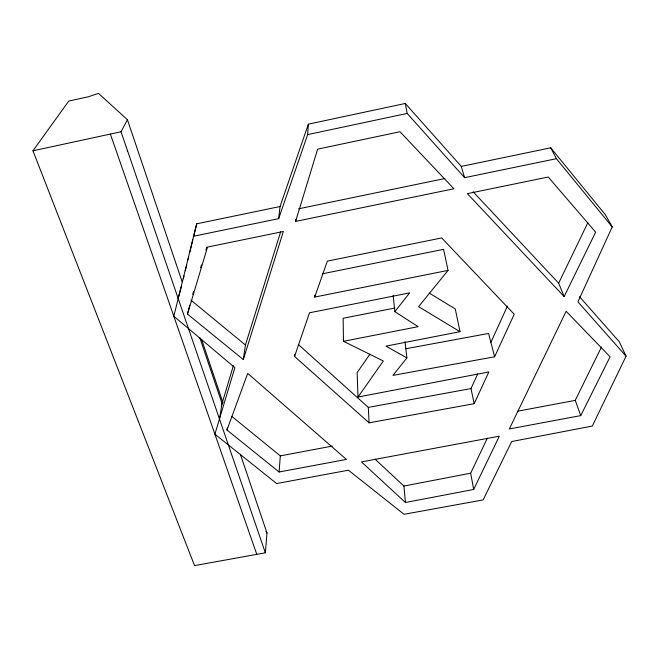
<?xml version="1.0" encoding="UTF-8"?>
<svg xmlns="http://www.w3.org/2000/svg" width="659" height="659" viewBox="0 0 659 659"><rect width="100%" height="100%" fill="white"/><g stroke="black" fill="none" stroke-linecap="round" stroke-linejoin="round"><path stroke-width="0.99" d="M322.498 273.773L443.589 249.341L448.038 270.396L314.673 297.069L314.738 295.141M369.897 354.212L357.129 372.607L357.994 397.023L488.846 371.948L474.159 403.695L369.098 422.831L294.565 356.453L294.688 354.526M193.211 236.317L278.658 218.656L307.662 134.601L308.354 124.164L405.277 103.463L461.3 166.406L464.595 177.683L556.394 158.695L612.227 226.935L577.918 301.855L626.05 356.189L592.317 426.044L511.689 441.538L483.138 499.909L404.049 514.292L348.413 470.196L276.623 483.558L214.908 434.166L234.859 367.656L173.828 316.238L196.703 223.829L280.05 206.522L308.354 124.164M279.103 472.009L226.968 429.998L247.71 373.406L346.436 459.422L279.103 472.009L280.306 455.871L231.762 416.34M295.603 221.408L317.646 149.148L399.98 131.734L453.911 188.762L295.603 221.408L295.759 219.381M182.139 281.747L127.442 119.74L98.52 93.389L88.306 96.774L68.75 101.066L32.95 150.804L194.553 565.611L265.338 552.81L267.002 533.09L240.387 454.265M278.658 218.656L280.05 206.522M189.726 305.15L187.477 314.055L243.303 359.575L245.42 345.011L280.676 231.803M226.968 429.998L227.273 428.045M219.628 418.012L222.05 403.522L199.792 337.713M183.35 278.823L184.083 275.824M185.294 270.824L186.752 264.827M187.963 259.827L188.696 256.829M189.907 251.829L191.365 245.823M191.851 243.83L192.823 239.827M193.787 235.831L196.703 223.829M178.144 298.42L181.629 285.792M192.733 294.301L193.614 291.36M200.649 267.793L201.53 264.844M205.929 250.115L206.802 247.174M187.477 314.055L207.494 247.092L283.362 231.49L243.303 359.575M221.21 406.331L233.385 365.597M294.565 356.453L309.499 312.786L409.651 292.868L394.865 311.666L418.144 326.666L343.479 341.313L343.141 318.264L395.005 308M314.673 297.069L327.375 261.112L441.687 237.948L514.218 314.244L494.604 356.783L392.921 375.399L406.9 357.919L405.005 341.617M490.897 342.359L507.43 306.081M474.159 403.695L471.012 388.571L477.734 373.851M473.673 489.464L499.316 436.192L361.453 461.91L405.45 502.504L473.673 489.464L470.683 473.203L487.339 438.153M564.137 296.608L467.371 193.647L548.214 177.024L595.645 232.133L564.137 296.608L558.667 283.181L587.894 222.61M580.744 415.615L610.077 356.816L566.139 311.27L509.341 428.96L580.744 415.615L575.249 400.359L601.469 347.038M127.245 150.969L127.459 150.54M265.338 552.81L121.025 131.767L127.442 119.74M357.994 397.023L383.34 361.008L343.479 341.313M448.038 270.396L418.597 306.674L460.031 331.683L455.27 308.964L429.248 293.074M32.95 150.804L121.025 131.767M307.662 134.601L407.18 113.43L464.595 177.683M461.3 166.406L550.735 147.822L605.39 214.76L612.227 226.935M298.568 208.821L444.891 178.507M460.031 331.683L385.96 346.14L406.9 357.919M374.971 459.084L403.934 486.054L470.683 473.203M280.306 455.871L332.202 446.11M517.595 411.216L575.249 400.359M405.878 348.735L488.616 333.446L494.604 356.783M298.527 344.682L368.315 407.386L471.012 388.571M190.978 300.199L245.42 345.011M473.146 191.794L558.667 283.181M579.558 296.748L619.336 341.823L626.05 356.189M265.915 531.376L267.002 533.09M550.735 147.822L556.394 158.695M110.358 134.074L256.779 554.359M201.555 339.253L222.964 402.665M405.277 103.463L407.18 113.43M393.176 295.504L394.865 311.666M403.934 486.054L405.45 502.504M368.315 407.386L369.098 422.831"/></g></svg>
